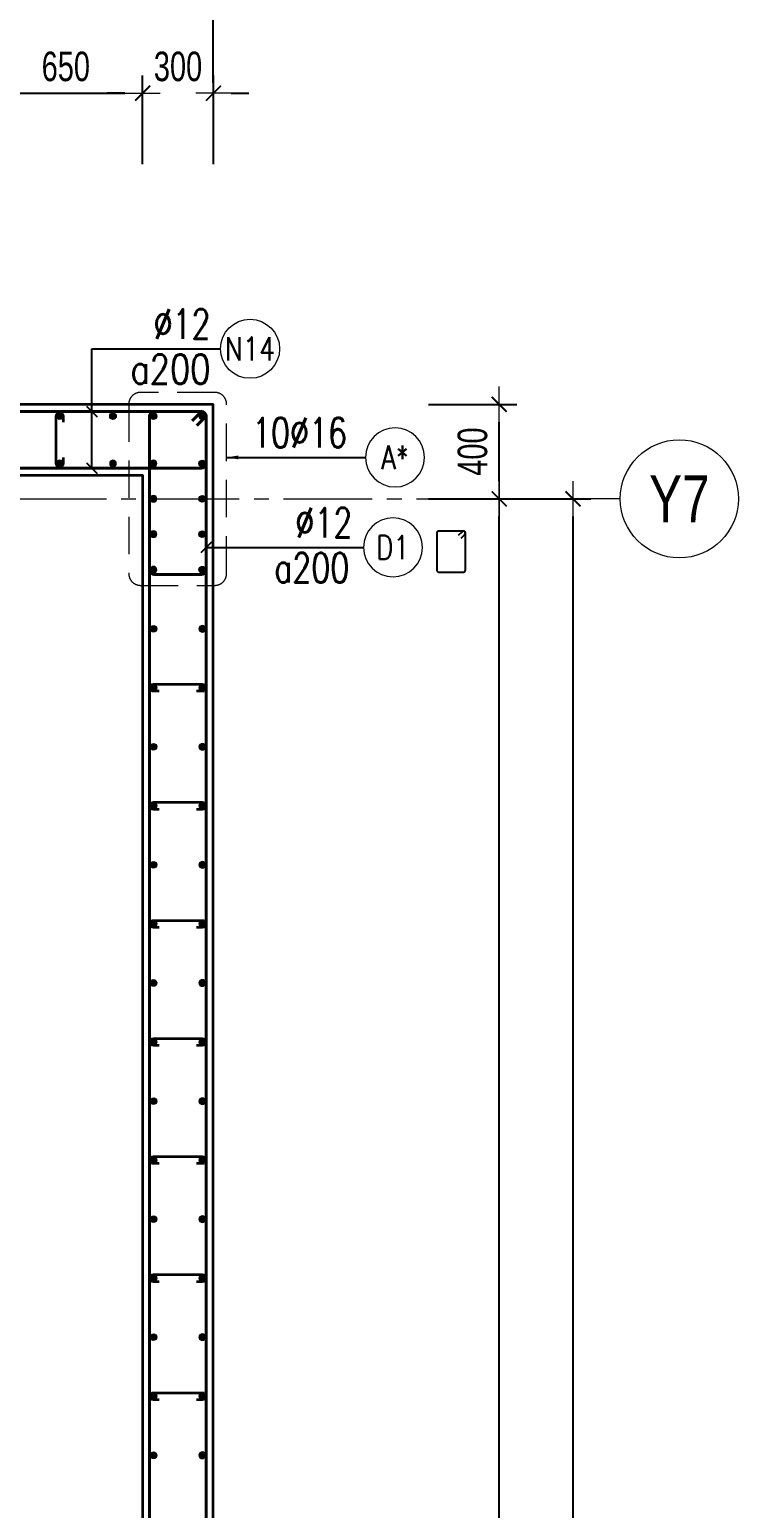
# Model space of a CAD drawing. Header units: millimetres. Extents: x 738475 to 1279438, y -34239 to 156422.
# Drawn here: x 1137208 to 1140209, y 105323 to 111585 of the extents above; entities that cross this region are included whole.
import ezdxf
from ezdxf.enums import TextEntityAlignment as Align

# ---------------------------------------------------------------- set-up
doc = ezdxf.new("R2010")
doc.units = ezdxf.units.MM
doc.header["$MEASUREMENT"] = 0
doc.linetypes.add('HIDDEN2', pattern=[4.7625, 3.175, -1.5875])
doc.linetypes.add('OF_Grid_1$0$CENTER2', pattern=[1.125, 0.75, -0.125, 0.125, -0.125])
doc.layers.get('0').update_dxf_attribs({"lineweight": 20})
doc.layers.get('Defpoints').update_dxf_attribs({"color": 151, "lineweight": 9})
for name, color, linetype, lineweight in [('KC-LEADER', 153, 'Continuous', 18), ('KC-THEP', 6, 'Continuous', 40), ('NDC_S_DIM', 1, 'Continuous', 15), ('NDC_S_HIDDEN', 8, 'HIDDEN2', 13), ('NDC_S_LEADER', 1, 'Continuous', 15), ('NDC_S_REBAR', 4, 'Continuous', 35), ('NDC_S_STIRRUP', 4, 'Continuous', 40), ('NDC_S_VN TEXT', 7, 'Continuous', 20), ('NDC_S_WALL', 6, 'Continuous', 35), ('OF_Core wall_1.2(2F)$0$NDC_S_WALL', 6, 'Continuous', 35), ('OF_Grid_1$0$NDC_S_AXIS', 5, 'OF_Grid_1$0$CENTER2', 13), ('OF_Grid_1$0$NDC_S_SYMBOL', 1, 'Continuous', 15), ('OF_Grid_1$0$NDC_S_TEXT SYMBOL', 7, 'Continuous', 20)]:
    doc.layers.add(name, color=color, linetype=linetype, lineweight=lineweight)
doc.layers.add('Ligature', color=1, linetype='Continuous')
doc.styles.add('NDC_ARIAL', font='arial.ttf', dxfattribs={"width": 0.85})
doc.styles.add('NDC_DIM', font='', dxfattribs={"width": 0.75})
doc.styles.add('NDC_EN TXT', font='romans.shx', dxfattribs={"width": 0.8})
doc.styles.add('OF_Grid_1$0$NDC_ANNO', font='', dxfattribs={"width": 0.8})
doc.styles.get('NDC_DIM').set_extended_font_data('Dotum')
doc.styles.get('OF_Grid_1$0$NDC_ANNO').set_extended_font_data('Dotum')
doc.dimstyles.new('NDC_1-50', dxfattribs={"dimscale": 50, "dimtxt": 2.5, "dimasz": 1, "dimexe": 1.5, "dimexo": 0, "dimgap": 0.8, "dimtad": 1, "dimdec": 0, "dimdsep": 46, "dimtxsty": 'NDC_ARIAL', "dimblk": 'DIMMARK', "dimcen": 49999.938995, "dimdle": 1.5, "dimclrd": 1, "dimclre": 1, "dimclrt": 3, "dimadec": 0, "dimazin": 0, "dimtfac": 1, "dimtdec": 0, "dimtix": 1, "dimtmove": 2, "dimatfit": 3, "dimfxl": 1, "dimarcsym": 0})
doc.dimstyles.new('NDC_dim_30', dxfattribs={"dimscale": 30, "dimtxt": 2.5, "dimasz": 1.5, "dimexe": 1.5, "dimexo": 2.5, "dimgap": 1, "dimtad": 1, "dimdec": 0, "dimzin": 0, "dimdsep": 46, "dimtxsty": 'NDC_DIM', "dimblk": 'DIMMARK', "dimcen": 0.09, "dimdle": 1.2, "dimclrd": 1, "dimclre": 1, "dimclrt": 3, "dimadec": 0, "dimazin": 0, "dimtfac": 1, "dimtdec": 0, "dimtix": 1, "dimtofl": 0, "dimtmove": 0, "dimatfit": 3, "dimfxl": 6, "dimfxlon": 1, "dimtolj": 1, "dimtzin": 0, "dimarcsym": 0})
doc.dimstyles.new('NDC_dim_50', dxfattribs={"dimscale": 50, "dimtxt": 2.5, "dimasz": 1.5, "dimexe": 1.5, "dimexo": 2.5, "dimgap": 1, "dimtad": 1, "dimdec": 0, "dimzin": 0, "dimdsep": 46, "dimtxsty": 'NDC_DIM', "dimblk": 'DIMMARK', "dimcen": 0.09, "dimdle": 1.2, "dimclrd": 1, "dimclre": 1, "dimclrt": 3, "dimadec": 0, "dimazin": 0, "dimtfac": 1, "dimtdec": 0, "dimtix": 1, "dimtofl": 0, "dimtmove": 0, "dimatfit": 3, "dimfxl": 6, "dimfxlon": 1, "dimtolj": 1, "dimtzin": 0, "dimarcsym": 0})

# ---------------------------------------------------------------- blocks, each defined once
blk = doc.blocks.new('THEP')
at = {"layer": 'KC-LEADER', "color": 6}
blk.add_circle((0, 0), 14, dxfattribs=at)
at = {"layer": 'KC-THEP'}
for p, q in [((-14, 0), (14, 0)), ((9.9, 9.9), (-9.9, -9.9)), ((-9.9, 9.9), (9.9, -9.9)), ((0, 14), (0, -14))]:
    blk.add_line(p, q, dxfattribs=at)
blk = doc.blocks.new('DIMMARK')
at = {"layer": 'NDC_S_DIM', "color": 1}
blk.add_line((-1.5, 0), (1, 0), dxfattribs=at)
at = {"layer": 'NDC_S_DIM', "color": 2, "const_width": 0.1}
blk.add_lwpolyline([(-0.424, -0.424), (0.424, 0.424)], dxfattribs=at)
blk = doc.blocks.new('*U13')
blk.add_circle((-2.5, 0), 2.5)
at = {"layer": 'NDC_S_VN TEXT', "color": 3, "style": 'NDC_EN TXT', "width": 0.75}
blk.add_attdef('DK1', (0.5, 0.85), '', height=2.5, dxfattribs=at)
at = {"layer": 'NDC_S_VN TEXT', "color": 7, "style": 'NDC_EN TXT', "width": 0.8}
blk.add_attdef('SH2', text='', height=2, dxfattribs=at).set_placement((-2.5, 0), align=Align.MIDDLE)
blk = doc.blocks.new('*U11')
blk.add_circle((-2.5, 0), 2.5)
at = {"layer": 'NDC_S_VN TEXT', "color": 3, "style": 'NDC_EN TXT', "width": 0.75}
for tag, p in [('DK1', (0.5, 0.85)), ('KC1', (0.5, -2.97))]:
    blk.add_attdef(tag, p, '', height=2.5, dxfattribs=at)
at = {"layer": 'NDC_S_VN TEXT', "color": 7, "style": 'NDC_EN TXT', "width": 0.8}
blk.add_attdef('SH2', text='', height=2, dxfattribs=at).set_placement((-2.5, 0), align=Align.MIDDLE)
blk = doc.blocks.new('*U10')
blk.add_circle((2.5, 0), 2.5)
at = {"layer": 'NDC_S_VN TEXT', "color": 3, "style": 'NDC_EN TXT'}
for tag, width, p in [('DK2', 0.75, (-0.85, 0.85)), ('KC2', 0.8, (-0.85, -2.97))]:
    blk.add_attdef(tag, text='', height=2.5, dxfattribs=dict(at, width=width)).set_placement(p, align=Align.RIGHT)
at = {"layer": 'NDC_S_VN TEXT', "color": 7, "style": 'NDC_EN TXT', "width": 0.8}
blk.add_attdef('SH3', text='', height=2, dxfattribs=at).set_placement((2.5, 0), align=Align.MIDDLE)
blk = doc.blocks.new('*D241')
at = {"layer": 'Defpoints', "color": 0, "ltscale": 200, "transparency": 16777216}
for p in [(1137686.9, 111316.1), (1137036.9, 109698.4), (1137686.9, 109698.4)]:
    blk.add_point(p, dxfattribs=at)
at = {"layer": 'NDC_S_DIM', "color": 1, "lineweight": -2, "ltscale": 200, "transparency": 16777216}
for p, q in [((1137036.9, 111016.1), (1137036.9, 111391.1)), ((1137686.9, 111016.1), (1137686.9, 111391.1)), ((1137111.9, 111316.1), (1137611.9, 111316.1))]:
    blk.add_line(p, q, dxfattribs=at)
at = {"layer": 'NDC_S_DIM', "color": 1, "lineweight": -2, "ltscale": 200, "transparency": 16777216, "xscale": 75, "yscale": 75, "zscale": 75, "rotation": 180}
blk.add_blockref('DIMMARK', (1137036.9, 111316.1), dxfattribs=at)
at = {"layer": 'NDC_S_DIM', "color": 1, "lineweight": -2, "ltscale": 200, "transparency": 16777216, "xscale": 75, "yscale": 75, "zscale": 75}
blk.add_blockref('DIMMARK', (1137686.9, 111316.1), dxfattribs=at)
at = {"layer": 'NDC_S_DIM', "color": 3, "ltscale": 200, "transparency": 16777216, "insert": (1137361.9, 111428.7), "char_height": 125, "attachment_point": 5, "style": 'NDC_DIM'}
blk.add_mtext('\\A1;650', dxfattribs=at)
blk = doc.blocks.new('*D242')
at = {"layer": 'Defpoints', "color": 0, "ltscale": 200, "transparency": 16777216}
for p in [(1137986.9, 111316.1), (1137686.9, 109698.4), (1137986.9, 109698.4)]:
    blk.add_point(p, dxfattribs=at)
at = {"layer": 'NDC_S_DIM', "color": 1, "lineweight": -2, "ltscale": 200, "transparency": 16777216}
for p, q in [((1137686.9, 111016.1), (1137686.9, 111391.1)), ((1137986.9, 111016.1), (1137986.9, 111391.1)), ((1137611.9, 111316.1), (1137536.9, 111316.1)), ((1138061.9, 111316.1), (1138136.9, 111316.1))]:
    blk.add_line(p, q, dxfattribs=at)
at = {"layer": 'NDC_S_DIM', "color": 1, "lineweight": -2, "ltscale": 200, "transparency": 16777216, "xscale": 75, "yscale": 75, "zscale": 75}
blk.add_blockref('DIMMARK', (1137686.9, 111316.1), dxfattribs=at)
at = {"layer": 'NDC_S_DIM', "color": 1, "lineweight": -2, "ltscale": 200, "transparency": 16777216, "xscale": 75, "yscale": 75, "zscale": 75, "rotation": 180}
blk.add_blockref('DIMMARK', (1137986.9, 111316.1), dxfattribs=at)
at = {"layer": 'NDC_S_DIM', "color": 3, "ltscale": 200, "transparency": 16777216, "insert": (1137836.9, 111428.7), "char_height": 125, "attachment_point": 5, "style": 'NDC_DIM'}
blk.add_mtext('\\A1;300', dxfattribs=at)
blk = doc.blocks.new('*U17')
at = {"layer": 'OF_Grid_1$0$NDC_S_SYMBOL'}
blk.add_line((-5, 0), (-9, 0), dxfattribs=at)
blk.add_circle((0, 0), 5, dxfattribs=at)
at = {"layer": 'OF_Grid_1$0$NDC_S_TEXT SYMBOL', "color": 7, "style": 'OF_Grid_1$0$NDC_ANNO', "width": 0.8}
blk.add_attdef('GRID', text='', height=4, rotation=90, dxfattribs=at).set_placement((0, 0), align=Align.MIDDLE)
blk = doc.blocks.new('*D236')
at = {"layer": 'Defpoints', "color": 0, "ltscale": 200, "transparency": 16777216}
for p in [(1137985.9, 111660.1), (1132685.9, 110952.4), (1137985.9, 109998.4)]:
    blk.add_point(p, dxfattribs=at)
at = {"layer": 'NDC_S_DIM', "color": 1, "lineweight": -2, "ltscale": 200, "transparency": 16777216}
for p, q in [((1132685.9, 111360.1), (1132685.9, 111735.1)), ((1137985.9, 111360.1), (1137985.9, 111735.1)), ((1132760.9, 111660.1), (1137910.9, 111660.1))]:
    blk.add_line(p, q, dxfattribs=at)
at = {"layer": 'NDC_S_DIM', "color": 1, "lineweight": -2, "ltscale": 200, "transparency": 16777216, "xscale": 75, "yscale": 75, "zscale": 75, "rotation": 180}
blk.add_blockref('DIMMARK', (1132685.9, 111660.1), dxfattribs=at)
at = {"layer": 'NDC_S_DIM', "color": 1, "lineweight": -2, "ltscale": 200, "transparency": 16777216, "xscale": 75, "yscale": 75, "zscale": 75}
blk.add_blockref('DIMMARK', (1137985.9, 111660.1), dxfattribs=at)
at = {"layer": 'NDC_S_DIM', "color": 3, "ltscale": 200, "transparency": 16777216, "insert": (1135335.9, 111772.7), "char_height": 125, "attachment_point": 5, "style": 'NDC_DIM'}
blk.add_mtext('\\A1;5300', dxfattribs=at)
blk = doc.blocks.new('*D237')
at = {"layer": 'Defpoints', "color": 0, "transparency": 16777216}
for p in [(1137985.9, 109598.4), (1139196.7, 109598.4), (1137985.9, 97998.4)]:
    blk.add_point(p, dxfattribs=at)
at = {"layer": 'NDC_S_DIM', "color": 1, "lineweight": -2, "transparency": 16777216}
for p, q in [((1138896.7, 109598.4), (1139271.7, 109598.4)), ((1139196.7, 98073.4), (1139196.7, 109523.4)), ((1138896.7, 97998.4), (1139271.7, 97998.4))]:
    blk.add_line(p, q, dxfattribs=at)
at = {"layer": 'NDC_S_DIM', "color": 1, "lineweight": -2, "transparency": 16777216, "xscale": 75, "yscale": 75, "zscale": 75}
for p, rotation in [((1139196.7, 109598.4), 90), ((1139196.7, 97998.4), 270)]:
    blk.add_blockref('DIMMARK', p, dxfattribs=dict(at, rotation=rotation))
at = {"layer": 'NDC_S_DIM', "color": 3, "transparency": 16777216, "insert": (1139084.1, 103798.4), "char_height": 125, "attachment_point": 5, "rotation": 90, "style": 'NDC_DIM'}
blk.add_mtext('\\A1;11600', dxfattribs=at)
blk = doc.blocks.new('*D238')
at = {"layer": 'Defpoints', "color": 0, "ltscale": 200, "transparency": 16777216}
for p in [(1137985.9, 109998.4), (1139196.7, 109998.4), (1137986.1, 109598.4)]:
    blk.add_point(p, dxfattribs=at)
at = {"layer": 'NDC_S_DIM', "color": 1, "lineweight": -2, "ltscale": 200, "transparency": 16777216}
for p, q in [((1138896.7, 109998.4), (1139271.7, 109998.4)), ((1139196.7, 109673.4), (1139196.7, 109923.4)), ((1138896.7, 109598.4), (1139271.7, 109598.4))]:
    blk.add_line(p, q, dxfattribs=at)
at = {"layer": 'NDC_S_DIM', "color": 1, "lineweight": -2, "ltscale": 200, "transparency": 16777216, "xscale": 75, "yscale": 75, "zscale": 75}
for p, rotation in [((1139196.7, 109998.4), 90), ((1139196.7, 109598.4), 270)]:
    blk.add_blockref('DIMMARK', p, dxfattribs=dict(at, rotation=rotation))
at = {"layer": 'NDC_S_DIM', "color": 3, "ltscale": 200, "transparency": 16777216, "insert": (1139084.1, 109798.4), "char_height": 125, "attachment_point": 5, "rotation": 90, "style": 'NDC_DIM'}
blk.add_mtext('\\A1;400', dxfattribs=at)
blk = doc.blocks.new('*D240')
at = {"layer": 'Defpoints', "color": 0, "ltscale": 200, "transparency": 16777216}
for p in [(1137985.9, 109598.4), (1139509.3, 109598.4), (1137985.9, 97998.6)]:
    blk.add_point(p, dxfattribs=at)
at = {"layer": 'NDC_S_DIM', "color": 1, "lineweight": -2, "ltscale": 200, "transparency": 16777216}
for p, q in [((1139209.3, 109598.4), (1139584.3, 109598.4)), ((1139509.3, 98073.6), (1139509.3, 109523.4)), ((1139209.3, 97998.6), (1139584.3, 97998.6))]:
    blk.add_line(p, q, dxfattribs=at)
at = {"layer": 'NDC_S_DIM', "color": 1, "lineweight": -2, "ltscale": 200, "transparency": 16777216, "xscale": 75, "yscale": 75, "zscale": 75}
for p, rotation in [((1139509.3, 109598.4), 90), ((1139509.3, 97998.6), 270)]:
    blk.add_blockref('DIMMARK', p, dxfattribs=dict(at, rotation=rotation))
at = {"layer": 'NDC_S_DIM', "color": 3, "ltscale": 200, "transparency": 16777216, "insert": (1139396.7, 103798.5), "char_height": 125, "attachment_point": 5, "rotation": 90, "style": 'NDC_DIM'}
blk.add_mtext('\\A1;11600', dxfattribs=at)

msp = doc.modelspace()

# ---------------------------------------------------------------- linework, layer by layer
at = {"layer": 'Ligature'}
msp.add_lwpolyline([(1139034.974, 109431.784), (1139050.94, 109447.75, 0.66817864), (1139045.167, 109461.688), (1138940.538, 109461.688, 0.41421356), (1138932.373, 109453.524), (1138932.373, 109296.416, 0.41421356), (1138940.538, 109288.251), (1139045.167, 109288.251, 0.41421356), (1139053.332, 109296.416), (1139053.332, 109453.524, 0.66817864), (1139039.394, 109459.297), (1139023.428, 109443.331)], format="xyb", dxfattribs=at)
at = {"layer": 'NDC_S_HIDDEN', "ltscale": 50}
msp.add_lwpolyline([(1137992.618, 110049.068), (1137678.247, 110049.068, 0.41421356), (1137628.247, 109999.068), (1137628.247, 109282.039, 0.41421356), (1137678.247, 109232.039), (1137992.618, 109232.039, 0.41421356), (1138042.618, 109282.039), (1138042.618, 109999.068, 0.41421356)], format="xyb", close=True, dxfattribs=at)
at = {"layer": 'NDC_S_REBAR'}
for points in [[(1137351.113, 109773.363), (1137351.113, 109748.363, -1), (1137321.113, 109748.363), (1137321.113, 109948.363, -1), (1137351.113, 109948.363), (1137351.113, 109923.363)], [(1137757.601, 108783.363), (1137732.601, 108783.363, -1), (1137732.601, 108813.363), (1137939.625, 108813.363, -1), (1137939.625, 108783.363), (1137914.625, 108783.363)], [(1137757.601, 108283.363), (1137732.601, 108283.363, -1), (1137732.601, 108313.363), (1137939.625, 108313.363, -1), (1137939.625, 108283.363), (1137914.625, 108283.363)], [(1137757.601, 107783.363), (1137732.601, 107783.363, -1), (1137732.601, 107813.363), (1137939.625, 107813.363, -1), (1137939.625, 107783.363), (1137914.625, 107783.363)], [(1137757.601, 107283.363), (1137732.601, 107283.363, -1), (1137732.601, 107313.363), (1137939.625, 107313.363, -1), (1137939.625, 107283.363), (1137914.625, 107283.363)], [(1137757.601, 106783.363), (1137732.601, 106783.363, -1), (1137732.601, 106813.363), (1137939.625, 106813.363, -1), (1137939.625, 106783.363), (1137914.625, 106783.363)], [(1137757.601, 106283.363), (1137732.601, 106283.363, -1), (1137732.601, 106313.363), (1137939.625, 106313.363, -1), (1137939.625, 106283.363), (1137914.625, 106283.363)], [(1137757.601, 105783.363), (1137732.601, 105783.363, -1), (1137732.601, 105813.363), (1137939.625, 105813.363, -1), (1137939.625, 105783.363), (1137914.625, 105783.363)]]:
    msp.add_lwpolyline(points, format="xyb", dxfattribs=at)
at = {"layer": 'NDC_S_STIRRUP'}
for points in [[(1137896.113, 109928.363), (1137936.113, 109968.363, -0.41421356), (1137956.113, 109948.363), (1137956.113, 109748.363, -0.41421356), (1137936.113, 109728.363), (1134836.113, 109728.363, -0.41421356), (1134816.113, 109748.363), (1134816.113, 109948.363, -0.41435759), (1134836.113, 109968.363), (1137936.113, 109968.363, -0.41421356), (1137956.113, 109948.363), (1137916.113, 109908.363)], [(1137916.113, 97688.363), (1137956.113, 97648.363, -0.41421356), (1137936.113, 97628.363), (1137736.113, 97628.363, -0.41421356), (1137716.113, 97648.363), (1137716.113, 109948.363, -0.41421356), (1137736.113, 109968.363), (1137936.113, 109968.363, -0.41421356), (1137956.113, 109948.363), (1137956.113, 97648.363, -0.41421356), (1137936.113, 97628.363), (1137896.113, 97668.363)], [(1137916.113, 109908.363), (1137956.113, 109948.363, 0.41421356), (1137936.113, 109968.363), (1137736.113, 109968.363, 0.41421356), (1137716.113, 109948.363), (1137716.113, 109298.363, 0.41421356), (1137736.113, 109278.363), (1137936.113, 109278.363, 0.41421356), (1137956.113, 109298.363), (1137956.113, 109948.363, 0.41421356), (1137936.113, 109968.363), (1137896.113, 109928.363)]]:
    msp.add_lwpolyline(points, format="xyb", dxfattribs=at)
at = {"layer": 'NDC_S_WALL'}
for points in [[(1137986.113, 97598.363), (1137986.113, 109998.363), (1133386.113, 109998.363), (1133386.113, 109498.363), (1134786.113, 109498.363), (1134786.113, 107948.363), (1133386.113, 107948.363), (1133386.113, 107648.363), (1134786.113, 107648.363), (1134786.113, 100598.363), (1131986.113, 100598.363)], [(1135286.113, 97898.363), (1135286.113, 109698.363), (1137686.113, 109698.363), (1137686.113, 97898.363)]]:
    msp.add_lwpolyline(points, dxfattribs=at)
at = {"layer": 'OF_Core wall_1.2(2F)$0$NDC_S_WALL', "ltscale": 200}
msp.add_line((1137986.113, 109998.363), (1137986.113, 109998.363), dxfattribs=at)
at = {"layer": 'OF_Grid_1$0$NDC_S_AXIS', "ltscale": 500}
msp.add_line((1123658.934, 109598.363), (1139509.258, 109598.363), dxfattribs=at)

# ---------------------------------------------------------------- block references
at = {"layer": 'KC-THEP'}
for p, rotation in [((1137336.113, 109948.363), 189.6685644363809), ((1137561.526, 109948.363), 189.6685644363809), ((1137732.601, 109948.363), 189.6685644363809), ((1137939.625, 109748.363), 9.668564436380898), ((1137939.625, 109598.363), 9.668564436380898), ((1137939.625, 109448.363), 9.668564436380898), ((1137939.625, 109298.363), 9.668564436380898), ((1137732.601, 109048.363), 189.6685644363809), ((1137732.601, 108798.363), 189.6685644363809), ((1137732.601, 108548.363), 189.6685644363809), ((1137732.601, 108298.363), 189.6685644363809), ((1137732.601, 108048.363), 189.6685644363809), ((1137732.601, 107798.363), 189.6685644363809), ((1137732.601, 107548.363), 189.6685644363809), ((1137732.601, 107298.363), 189.6685644363809), ((1137732.601, 107048.363), 189.6685644363809), ((1137732.601, 106798.363), 189.6685644363809), ((1137732.601, 106548.363), 189.6685644363809), ((1137732.601, 106298.363), 189.6685644363809), ((1137732.601, 106048.363), 189.6685644363809), ((1137732.601, 105798.363), 189.6685644363809), ((1137732.601, 105548.363), 189.6685644363809)]:
    msp.add_blockref('THEP', p, dxfattribs=dict(at, rotation=rotation))
at = {"layer": 'KC-THEP', "xscale": -1}
for p, rotation in [((1137939.625, 109948.363), 170.331435563619), ((1137336.113, 109748.363), 350.3314355636191), ((1137561.526, 109748.363), 350.3314355636191), ((1137732.601, 109748.363), 350.3314355636191), ((1137732.601, 109598.363), 350.3314355636191), ((1137732.601, 109448.363), 350.3314355636191), ((1137732.601, 109298.363), 350.3314355636191), ((1137939.625, 109048.363), 170.331435563619), ((1137939.625, 108798.363), 170.331435563619), ((1137939.625, 108548.363), 170.331435563619), ((1137939.625, 108298.363), 170.331435563619), ((1137939.625, 108048.363), 170.331435563619), ((1137939.625, 107798.363), 170.331435563619), ((1137939.625, 107548.363), 170.331435563619), ((1137939.625, 107298.363), 170.331435563619), ((1137939.625, 107048.363), 170.331435563619), ((1137939.625, 106798.363), 170.331435563619), ((1137939.625, 106548.363), 170.331435563619), ((1137939.625, 106298.363), 170.331435563619), ((1137939.625, 106048.363), 170.331435563619), ((1137939.625, 105798.363), 170.331435563619), ((1137939.625, 105548.363), 170.331435563619)]:
    msp.add_blockref('THEP', p, dxfattribs=dict(at, rotation=rotation))
at = {"layer": 'NDC_S_VN TEXT', "xscale": 50, "yscale": 50, "zscale": 50}
msp.add_blockref('*U10', (1138016.928, 110233.641), dxfattribs=at).add_auto_attribs({'SH3': 'N14', 'DK2': '%%C12', 'KC2': 'a200'})
at = {"layer": 'NDC_S_VN TEXT'}
ref = msp.add_blockref('*U13', (1138630.746, 109773.727), dxfattribs=dict(at, xscale=-50, yscale=50, zscale=50))
ref.add_attrib('SH2', 'A*', dxfattribs={"color": 7, "height": 100, "style": 'NDC_EN TXT', "width": 0.8}).set_placement((1138755.746, 109773.727), align=Align.MIDDLE)
ref.add_attrib('DK1', '10%%C16', (1138150.389, 109816.002), dxfattribs={"color": 3, "height": 125, "style": 'NDC_EN TXT', "width": 0.75})
ref = msp.add_blockref('*U11', (1138622.05, 109392.785), dxfattribs=dict(at, xscale=-50, yscale=50, zscale=50))
ref.add_attrib('SH2', 'D1', dxfattribs={"color": 7, "height": 100, "style": 'NDC_EN TXT', "width": 0.8}).set_placement((1138747.05, 109392.785), align=Align.MIDDLE)
ref.add_attrib('DK1', '%%C12', (1138333.657, 109435.061), dxfattribs={"color": 3, "height": 125, "style": 'NDC_EN TXT', "width": 0.75})
ref.add_attrib('KC1', 'a200', (1138244.372, 109244.158), dxfattribs={"color": 3, "height": 125, "style": 'NDC_EN TXT', "width": 0.75})
at = {"layer": 'OF_Grid_1$0$NDC_S_AXIS'}
ref = msp.add_blockref('*U17', (1139959.258, 109598.363), dxfattribs=dict(at, xscale=50, yscale=50, zscale=50))
ref.add_attrib('GRID', 'Y7', dxfattribs={"layer": 'OF_Grid_1$0$NDC_S_TEXT SYMBOL', "color": 7, "height": 200, "style": 'OF_Grid_1$0$NDC_ANNO', "width": 0.8}).set_placement((1139959.258, 109598.363), align=Align.MIDDLE)

# ---------------------------------------------------------------- dimensions: what is measured, and where the dimension line sits
at = {"layer": 'NDC_S_DIM', "ltscale": 200}
for base, p1, p2, picture, middle in [((1137985.913, 111660.108), (1132685.913, 110952.405), (1137985.913, 109998.363), '*D236', (1135335.913, 111772.693)), ((1137686.913, 111316.114), (1137036.913, 109698.363), (1137686.913, 109698.363), '*D241', (1137361.913, 111428.699)), ((1137986.913, 111316.114), (1137686.913, 109698.363), (1137986.913, 109698.363), '*D242', (1137836.913, 111428.699))]:
    dim = msp.add_linear_dim(base=base, p1=p1, p2=p2, dimstyle='NDC_dim_50', override={"dimtmove": 1}, dxfattribs=at)
    dim.commit()
    dim.dimension.update_dxf_attribs({"geometry": picture, "text_midpoint": middle})
dim = msp.add_linear_dim(base=(1139196.663, 109998.363), p1=(1137986.113, 109598.363), p2=(1137985.913, 109998.363), angle=90, dimstyle='NDC_dim_50', override={"dimtmove": 1}, dxfattribs=at)
dim.commit()
dim.dimension.update_dxf_attribs({"geometry": '*D238', "text_midpoint": (1139196.663, 109798.363), "dimtype": 160})
at = {"layer": 'NDC_S_DIM'}
dim = msp.add_linear_dim(base=(1139196.663, 109598.363), p1=(1137985.913, 97998.363), p2=(1137985.913, 109598.363), angle=90, dimstyle='NDC_dim_50', override={"dimtmove": 1}, dxfattribs=at)
dim.commit()
dim.dimension.update_dxf_attribs({"geometry": '*D237', "text_midpoint": (1139084.078, 103798.363)})
at = {"layer": 'NDC_S_DIM', "ltscale": 200}
dim = msp.add_linear_dim(base=(1139509.258, 109598.363), p1=(1137985.913, 97998.617), p2=(1137985.913, 109598.363), angle=90, dimstyle='NDC_dim_50', override={"dimtmove": 1}, dxfattribs=at)
dim.commit()
dim.dimension.update_dxf_attribs({"geometry": '*D240', "text_midpoint": (1139396.674, 103798.49)})

# ---------------------------------------------------------------- leaders
at = {"layer": 'NDC_S_LEADER'}
for points in [[(1137472.189, 109728.363), (1137472.189, 110233.46), (1138016.928, 110233.46)], [(1137472.189, 109968.363), (1137472.189, 110233.46), (1138016.928, 110233.46)], [(1137956.113, 109392.785), (1138624.125, 109392.785)]]:
    msp.add_leader(points, dimstyle='NDC_dim_30', override={"dimtad": 0, "dimldrblk": 'Oblique'}, dxfattribs=at)
msp.add_leader([(1138042.618, 109773.727), (1138630.746, 109773.727)], dimstyle='NDC_1-50', dxfattribs=at)

doc.saveas('drawing.dxf')
